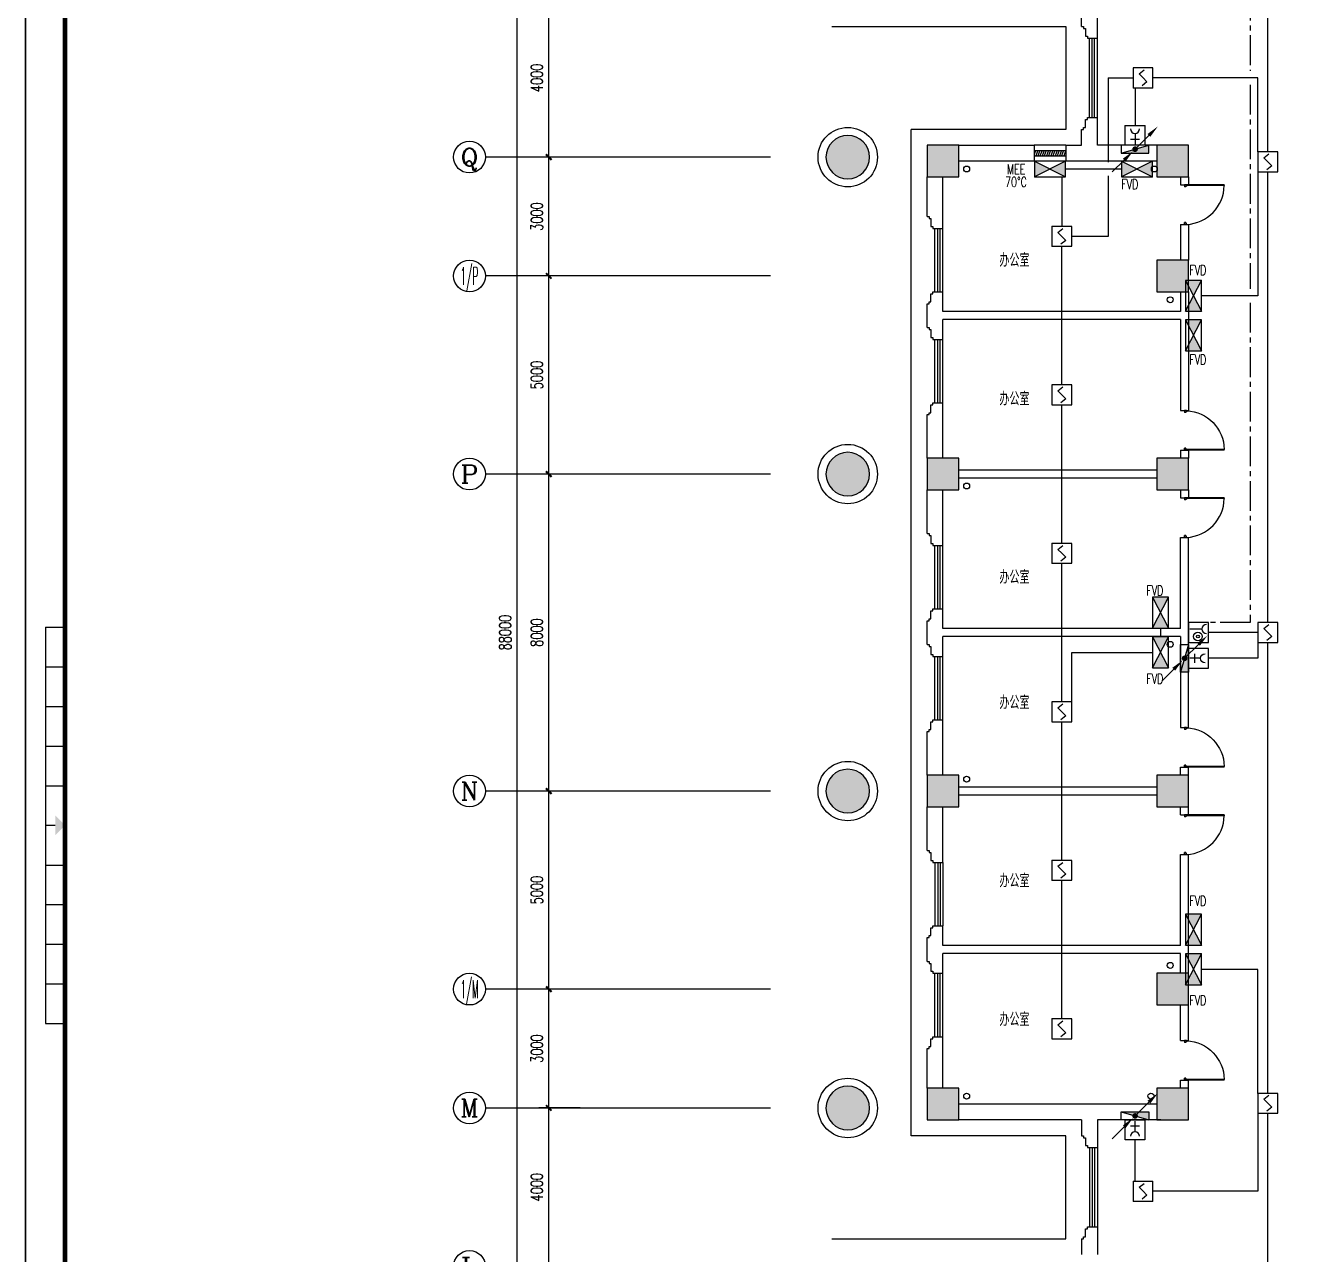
# Model space of a CAD drawing. Extents: x 190999 to 918899, y -200814 to 215286.
# Drawn here: x 750699 to 782749, y 85604 to 116629 of the extents above; entities that cross this region are included whole.
import ezdxf
from ezdxf.enums import TextEntityAlignment as Align

# ---------------------------------------------------------------- set-up
doc = ezdxf.new("R2010")
doc.units = 0
doc.header["$LTSCALE"] = 1000
doc.header["$MEASUREMENT"] = 0
doc.linetypes.add('CENTER2', pattern=[1.125, 0.75, -0.125, 0.125, -0.125])
doc.layers.get('Defpoints').update_dxf_attribs({"color": 1})
for name, color, linetype in [('00-EQUIP', 3, 'Continuous'), ('00-LWIRE', 4, 'Continuous'), ('00-WIRE-4', 6, 'Continuous'), ('A-墙线', 2, 'Continuous'), ('A-外包装修', 250, 'Continuous'), ('A-外窗', 145, 'Continuous'), ('A-门', 167, 'Continuous'), ('AXIS', 3, 'Continuous'), ('AXIS_TEXT', 7, 'Continuous'), ('COLUMN', 2, 'Continuous'), ('EQUIP_消火栓', 1, 'Continuous'), ('PUB_HATCH', 250, 'Continuous'), ('WALL', 2, 'Continuous'), ('WINDOW', 177, 'Continuous'), ('图框', 189, 'Continuous'), ('房间名称', 7, 'Continuous'), ('暖通-风-说明', 3, 'Continuous'), ('雨水管', 151, 'Continuous')]:
    doc.layers.add(name, color=color, linetype=linetype)
doc.styles.add('_TCH_AXIS', font='COMPLEX', dxfattribs={"bigfont": 'GBCBIG'})
doc.styles.add('_TCH_DIM', font='SIMPLEX', dxfattribs={"bigfont": 'GBCBIG'})
doc.styles.add('COMPLEX', font='COMPLEX')
doc.styles.add('DIM_FONT', font='SIMPLEX', dxfattribs={"width": 0.7, "bigfont": 'GBCBIG'})
doc.styles.add('HZ-ZGBZ', font='romanc.shx', dxfattribs={"width": 0.65})
doc.styles.get("Standard").update_dxf_attribs({"font": 'simhei.ttf'})
doc.dimstyles.new('DIMN', dxfattribs={"dimtxt": 300, "dimasz": 100, "dimexe": 250, "dimexo": 300, "dimgap": 150, "dimtad": 1, "dimdec": 0, "dimzin": 0, "dimdsep": 46, "dimtxsty": 'DIM_FONT', "dimblk": 'ARCHTICK', "dimcen": 0.09, "dimclrt": 7, "dimazin": 2, "dimtfac": 1, "dimtdec": 0, "dimtix": 1, "dimtmove": 2, "dimatfit": 3, "dimfxl": 0, "dimtolj": 1, "dimtzin": 0, "dimarcsym": 0})

# ---------------------------------------------------------------- blocks, each defined once
blk = doc.blocks.new('TJAD_TK_A0')
at = {"layer": '图框'}
for p, q in [((2162, 399.3), (973, 399.3)), ((1517.5, -436.65), (1517.5, -431.65)), ((1527.5, -436.65), (1527.5, -431.65)), ((1537.5, -436.65), (1537.5, -431.65)), ((1547.5, -436.65), (1547.5, -431.65)), ((1557.5, -436.65), (1557.5, -431.65)), ((1577.5, -436.65), (1577.5, -431.65)), ((1587.5, -436.65), (1587.5, -431.65)), ((1597.5, -436.65), (1597.5, -431.65)), ((1607.5, -436.65), (1607.5, -431.65)), ((1617.5, -436.65), (1617.5, -431.65)), ((1517.5, -436.65), (1617.5, -436.65)), ((973, -441.7), (2162, -441.7))]:
    blk.add_line(p, q, dxfattribs=at)
at = {"layer": '图框', "const_width": 1.2}
blk.add_lwpolyline([(2152, -431.7), (2152, 389.3), (998, 389.3), (998, -431.7)], close=True, dxfattribs=at)
at = {"layer": '图框', "const_width": 0.3}
blk.add_lwpolyline([(1567.5, -434.15), (1567.5, -436.65)], dxfattribs=at)
at = {"layer": '图框'}
blk.add_solid([(1570, -434.15), (1565, -434.15), (1567.5, -431.65)], dxfattribs=at)
blk = doc.blocks.new('$TwtSys$00000434')
for p, q in [((-0.5, 0.5), (-0.5, -0.5)), ((-0.5, -0.5), (0.5, 0.5)), ((0.5, 0.5), (-0.5, 0.5)), ((0.5, -0.5), (0.5, 0.5)), ((-0.5, -0.5), (0.5, -0.5))]:
    blk.add_line(p, q)
blk.add_solid([(0.5, -0.5), (0.5, 0.5), (-0.5, -0.5)])
blk = doc.blocks.new('m1000')
at = {"layer": 'A-墙线'}
for p, q in [((0, 0), (0, 200)), ((1000, 0), (1000, 200))]:
    blk.add_line(p, q, dxfattribs=at)
at = {"layer": 'A-门'}
for p, q in [((0, 1100), (0, 100)), ((0, 1100), (20, 1100)), ((20, 1100), (20, 150)), ((0, 150), (30, 150)), ((0, 100), (50, 100)), ((30, 150), (30, 130)), ((30, 130), (50, 130)), ((50, 130), (50, 100)), ((950, 130), (950, 100)), ((970, 130), (950, 130)), ((1000, 100), (950, 100)), ((970, 150), (970, 130)), ((1000, 150), (970, 150)), ((1000, 150), (1000, 100))]:
    blk.add_line(p, q, dxfattribs=at)
blk.add_arc((0, 100), 1000, 2.866, 88.854, dxfattribs=at)
blk = doc.blocks.new('$WINLIB2D$00000039')
at = {"color": 0}
for p, q in [((0.5, 0.5), (-0.5, 0.5)), ((-0.5, 0.167), (0.5, 0.167)), ((-0.452, -0.167), (-0.5, 0.084)), ((-0.384, -0.167), (-0.448, 0.167)), ((-0.316, -0.167), (-0.38, 0.167)), ((-0.248, -0.167), (-0.312, 0.167)), ((-0.18, -0.167), (-0.244, 0.167)), ((-0.112, -0.167), (-0.176, 0.167)), ((-0.044, -0.167), (-0.108, 0.167)), ((0.024, -0.167), (-0.04, 0.167)), ((0.092, -0.167), (0.028, 0.167)), ((0.16, -0.167), (0.096, 0.167)), ((0.228, -0.167), (0.164, 0.167)), ((0.296, -0.167), (0.232, 0.167)), ((0.364, -0.167), (0.3, 0.167)), ((0.432, -0.167), (0.368, 0.167)), ((0.5, -0.167), (0.436, 0.167)), ((-0.5, -0.167), (0.5, -0.167)), ((0.5, -0.5), (-0.5, -0.5))]:
    blk.add_line(p, q, dxfattribs=at)
blk = doc.blocks.new('_ArchTick')
at = {"const_width": 0.5}
blk.add_lwpolyline([(-0.7, -0.7), (0.7, 0.7)], dxfattribs=at)
blk = doc.blocks.new('*D588')
at = {"layer": 'AXIS', "color": 0, "lineweight": -2}
for p, q in [((764699, 89304), (763654, 89304)), ((763904, 85304), (763904, 89304)), ((764699, 85304), (763654, 85304))]:
    blk.add_line(p, q, dxfattribs=at)
at = {"layer": 'Defpoints', "color": 0}
for p in [(763904, 89304), (764999, 89304), (764999, 85304)]:
    blk.add_point(p, dxfattribs=at)
at = {"layer": 'AXIS', "color": 0, "lineweight": -2, "xscale": 100, "yscale": 100, "zscale": 100}
for p, rotation in [((763904, 89304), 90), ((763904, 85304), 270)]:
    blk.add_blockref('_ArchTick', p, dxfattribs=dict(at, rotation=rotation))
at = {"layer": 'AXIS', "color": 7, "insert": (763604, 87304), "char_height": 300, "attachment_point": 5, "rotation": 90, "style": 'DIM_FONT'}
blk.add_mtext('\\A1;4000', dxfattribs=at)
blk = doc.blocks.new('*D589')
at = {"layer": 'AXIS', "color": 0, "lineweight": -2}
for p, q in [((764699, 92304), (763654, 92304)), ((763904, 89304), (763904, 92304)), ((764699, 89304), (763654, 89304))]:
    blk.add_line(p, q, dxfattribs=at)
at = {"layer": 'Defpoints', "color": 0}
for p in [(763904, 92304), (764999, 92304), (764999, 89304)]:
    blk.add_point(p, dxfattribs=at)
at = {"layer": 'AXIS', "color": 0, "lineweight": -2, "xscale": 100, "yscale": 100, "zscale": 100}
for p, rotation in [((763904, 92304), 90), ((763904, 89304), 270)]:
    blk.add_blockref('_ArchTick', p, dxfattribs=dict(at, rotation=rotation))
at = {"layer": 'AXIS', "color": 7, "insert": (763604, 90804), "char_height": 300, "attachment_point": 5, "rotation": 90, "style": 'DIM_FONT'}
blk.add_mtext('\\A1;3000', dxfattribs=at)
blk = doc.blocks.new('*D590')
at = {"layer": 'AXIS', "color": 0, "lineweight": -2}
for p, q in [((764699, 97304), (763654, 97304)), ((763904, 92304), (763904, 97304)), ((764699, 92304), (763654, 92304))]:
    blk.add_line(p, q, dxfattribs=at)
at = {"layer": 'Defpoints', "color": 0}
for p in [(763904, 97304), (764999, 97304), (764999, 92304)]:
    blk.add_point(p, dxfattribs=at)
at = {"layer": 'AXIS', "color": 0, "lineweight": -2, "xscale": 100, "yscale": 100, "zscale": 100}
for p, rotation in [((763904, 97304), 90), ((763904, 92304), 270)]:
    blk.add_blockref('_ArchTick', p, dxfattribs=dict(at, rotation=rotation))
at = {"layer": 'AXIS', "color": 7, "insert": (763604, 94804), "char_height": 300, "attachment_point": 5, "rotation": 90, "style": 'DIM_FONT'}
blk.add_mtext('\\A1;5000', dxfattribs=at)
blk = doc.blocks.new('*D591')
at = {"layer": 'AXIS', "color": 0, "lineweight": -2}
for p, q in [((764699, 105304), (763654, 105304)), ((763904, 97304), (763904, 105304)), ((764699, 97304), (763654, 97304))]:
    blk.add_line(p, q, dxfattribs=at)
at = {"layer": 'Defpoints', "color": 0}
for p in [(763904, 105304), (764999, 105304), (764999, 97304)]:
    blk.add_point(p, dxfattribs=at)
at = {"layer": 'AXIS', "color": 0, "lineweight": -2, "xscale": 100, "yscale": 100, "zscale": 100}
for p, rotation in [((763904, 105304), 90), ((763904, 97304), 270)]:
    blk.add_blockref('_ArchTick', p, dxfattribs=dict(at, rotation=rotation))
at = {"layer": 'AXIS', "color": 7, "insert": (763604, 101304), "char_height": 300, "attachment_point": 5, "rotation": 90, "style": 'DIM_FONT'}
blk.add_mtext('\\A1;8000', dxfattribs=at)
blk = doc.blocks.new('*D592')
at = {"layer": 'AXIS', "color": 0, "lineweight": -2}
for p, q in [((764699, 110304), (763654, 110304)), ((763904, 105304), (763904, 110304)), ((764699, 105304), (763654, 105304))]:
    blk.add_line(p, q, dxfattribs=at)
at = {"layer": 'Defpoints', "color": 0}
for p in [(763904, 110304), (764999, 110304), (764999, 105304)]:
    blk.add_point(p, dxfattribs=at)
at = {"layer": 'AXIS', "color": 0, "lineweight": -2, "xscale": 100, "yscale": 100, "zscale": 100}
for p, rotation in [((763904, 110304), 90), ((763904, 105304), 270)]:
    blk.add_blockref('_ArchTick', p, dxfattribs=dict(at, rotation=rotation))
at = {"layer": 'AXIS', "color": 7, "insert": (763604, 107804), "char_height": 300, "attachment_point": 5, "rotation": 90, "style": 'DIM_FONT'}
blk.add_mtext('\\A1;5000', dxfattribs=at)
blk = doc.blocks.new('*D593')
at = {"layer": 'AXIS', "color": 0, "lineweight": -2}
for p, q in [((764699, 113304), (763654, 113304)), ((763904, 110304), (763904, 113304)), ((764699, 110304), (763654, 110304))]:
    blk.add_line(p, q, dxfattribs=at)
at = {"layer": 'Defpoints', "color": 0}
for p in [(763904, 113304), (764999, 113304), (764999, 110304)]:
    blk.add_point(p, dxfattribs=at)
at = {"layer": 'AXIS', "color": 0, "lineweight": -2, "xscale": 100, "yscale": 100, "zscale": 100}
for p, rotation in [((763904, 113304), 90), ((763904, 110304), 270)]:
    blk.add_blockref('_ArchTick', p, dxfattribs=dict(at, rotation=rotation))
at = {"layer": 'AXIS', "color": 7, "insert": (763604, 111804), "char_height": 300, "attachment_point": 5, "rotation": 90, "style": 'DIM_FONT'}
blk.add_mtext('\\A1;3000', dxfattribs=at)
blk = doc.blocks.new('*D594')
at = {"layer": 'AXIS', "color": 0, "lineweight": -2}
for p, q in [((764699, 117304), (763654, 117304)), ((763904, 113304), (763904, 117304)), ((764699, 113304), (763654, 113304))]:
    blk.add_line(p, q, dxfattribs=at)
at = {"layer": 'Defpoints', "color": 0}
for p in [(763904, 117304), (764999, 117304), (764999, 113304)]:
    blk.add_point(p, dxfattribs=at)
at = {"layer": 'AXIS', "color": 0, "lineweight": -2, "xscale": 100, "yscale": 100, "zscale": 100}
for p, rotation in [((763904, 117304), 90), ((763904, 113304), 270)]:
    blk.add_blockref('_ArchTick', p, dxfattribs=dict(at, rotation=rotation))
at = {"layer": 'AXIS', "color": 7, "insert": (763604, 115304), "char_height": 300, "attachment_point": 5, "rotation": 90, "style": 'DIM_FONT'}
blk.add_mtext('\\A1;4000', dxfattribs=at)
blk = doc.blocks.new('*D605')
at = {"layer": 'AXIS', "color": 0, "lineweight": -2}
for p, q in [((764699, 145304), (762854, 145304)), ((763104, 57304), (763104, 145304)), ((764699, 57304), (762854, 57304))]:
    blk.add_line(p, q, dxfattribs=at)
at = {"layer": 'Defpoints', "color": 0}
for p in [(763104, 145304), (764999, 145304), (764999, 57304)]:
    blk.add_point(p, dxfattribs=at)
at = {"layer": 'AXIS', "color": 0, "lineweight": -2, "xscale": 100, "yscale": 100, "zscale": 100}
for p, rotation in [((763104, 145304), 90), ((763104, 57304), 270)]:
    blk.add_blockref('_ArchTick', p, dxfattribs=dict(at, rotation=rotation))
at = {"layer": 'AXIS', "color": 7, "insert": (762804, 101304), "char_height": 300, "attachment_point": 5, "rotation": 90, "style": 'DIM_FONT'}
blk.add_mtext('\\A1;88000', dxfattribs=at)
blk = doc.blocks.new('_AXISO')
blk.add_circle((0, 0), 0.5)
at = {"layer": 'AXIS_TEXT', "style": 'COMPLEX', "width": 1.041667}
blk.add_attdef('A', text='', height=0.56, dxfattribs=at).set_placement((-0.25, -0.28), (0.25, -0.28), align=Align.FIT)
blk = doc.blocks.new('_LINKPT1')
at = {"color": 0}
blk.add_line((0, 0), (0, 0), dxfattribs=at)
blk = doc.blocks.new('3S1KCGW2')
for p, q in [((0.5, 0.5), (-0.5, 0.5)), ((-0.5, 0.5), (-0.5, -0.5)), ((-0.2, 0.2), (0.05, 0.4)), ((0, 0), (-0.2, 0.2)), ((0, 0), (0.2, -0.2)), ((0.5, -0.5), (0.5, 0.5)), ((-0.5, -0.5), (0.5, -0.5)), ((0.2, -0.2), (-0.05, -0.4))]:
    blk.add_line(p, q)
at = {"const_width": 0.04, "flags": 128}
blk.add_lwpolyline([(-0.5, -0.5), (-0.5, 0.5), (0.5, 0.5), (0.5, -0.5)], close=True, dxfattribs=at)
at = {"xscale": 0.002, "yscale": 0.002, "zscale": 0.002}
for p in [(-0.5, 0), (0, 0.5), (0.5, 0), (0, -0.5)]:
    blk.add_blockref('_LINKPT1', p, dxfattribs=at)
at = {"flags": 9}
blk.add_attdef('A', (0, 0), '', height=0.00002, dxfattribs=at)
blk = doc.blocks.new('3T1W6ZCM')
for p, q in [((0.5, 0.5), (-0.5, 0.5)), ((-0.5, 0.5), (-0.5, -0.5)), ((-0.178, 0.172), (-0.178, -0.443)), ((0.5, -0.5), (0.5, 0.5)), ((-0.5, -0.5), (0.5, -0.5))]:
    blk.add_line(p, q)
at = {"const_width": 0.04}
blk.add_lwpolyline([(-0.5, 0.5), (-0.5, -0.5), (0.5, -0.5), (0.5, 0.5)], close=True, dxfattribs=at)
for radius in [0.222, 0.074]:
    blk.add_circle((0.197, -0.03), radius)
blk.add_arc((-0.178, 0.403), 0.231, 180, 0)
at = {"xscale": 0.002, "yscale": 0.002, "zscale": 0.002}
for p in [(-0.5, 0), (0, 0.5), (0.5, 0), (0, -0.5)]:
    blk.add_blockref('_LINKPT1', p, dxfattribs=at)
at = {"flags": 9}
blk.add_attdef('A', (0, 0), '', height=0.00002, dxfattribs=at)
blk = doc.blocks.new('J62IR8YJ')
for p, q in [((-0.5, 1), (0.5, 1)), ((-0.5, 0), (-0.5, 1)), ((0.5, 1), (0.5, 0)), ((0.5, 0), (-0.5, 0)), ((-0.231, 0.312), (0.231, 0.312)), ((0, 0.598), (0, 0.06))]:
    blk.add_line(p, q)
at = {"const_width": 0.04, "flags": 128}
blk.add_lwpolyline([(-0.5, 0), (-0.5, 1), (0.5, 1), (0.5, 0)], close=True, dxfattribs=at)
blk.add_arc((0, 0.829), 0.231, 180, 0)
at = {"xscale": 0.002, "yscale": 0.00200000000000955, "zscale": 0.002}
for p in [(0, 1), (-0.5, 0.5), (0, 0), (0.5, 0.5)]:
    blk.add_blockref('_LINKPT1', p, dxfattribs=at)
at = {"flags": 9}
blk.add_attdef('A', (0, 0), '', height=0.00002, dxfattribs=at)
blk = doc.blocks.new('6H2KALM6')
for p, q in [((-0.78, 0.4), (0.78, -0.4)), ((0.78, 0.4), (-0.78, -0.4)), ((0.78, 0.4), (-0.78, 0.4)), ((-0.78, 0.4), (-0.78, -0.4)), ((0.78, -0.4), (0.78, 0.4)), ((-0.78, -0.4), (0.78, -0.4))]:
    blk.add_line(p, q)
at = {"const_width": 0.04}
blk.add_lwpolyline([(-0.78, 0.4), (-0.78, -0.4), (0.78, -0.4), (0.78, 0.4)], close=True, dxfattribs=at)
for points in [[(-0.78, 0.4), (0, 0), (-0.78, -0.4)], [(0.78, 0.4), (0, 0), (0.78, -0.4)]]:
    blk.add_solid(points)
at = {"xscale": 0.002, "yscale": 0.002, "zscale": 0.002}
for p in [(-0.78, 0), (0, 0.4), (0.78, 0), (0, -0.4)]:
    blk.add_blockref('_LINKPT1', p, dxfattribs=at)
at = {"flags": 9}
blk.add_attdef('A', (0, 0), '', height=0.00002, dxfattribs=at)
blk = doc.blocks.new('_WRLD1L')
for p, q in [((0.7, 0.7), (0, 0)), ((0.104, 0.104), (0.104, 0.104)), ((-0.104, -0.104), (-0.104, -0.104))]:
    blk.add_line(p, q)
at = {"const_width": 0.142}
blk.add_lwpolyline([(-0.071, 0, 1), (0.071, 0, 1)], format="xyb", close=True, dxfattribs=at)
blk.add_solid([(0.63, 0.77), (0.77, 0.63), (1.15, 1.15)])
at = {"width": 0.8, "flags": 9}
blk.add_attdef('A', (0, 0), '', height=0.00002, dxfattribs=at)
blk = doc.blocks.new('_WRLD10L')
for p, q in [((1.15, 1.15), (0.55, 0.55)), ((0.104, 0.104), (0.104, 0.104)), ((-0.104, -0.104), (-0.104, -0.104))]:
    blk.add_line(p, q)
at = {"const_width": 0.142}
blk.add_lwpolyline([(-0.071, 0, 1), (0.071, 0, 1)], format="xyb", close=True, dxfattribs=at)
blk.add_solid([(0.62, 0.48), (0.48, 0.62), (0.1, 0.1)])
at = {"width": 0.8, "flags": 9}
blk.add_attdef('A', (0, 0), '', height=0.00002, dxfattribs=at)

msp = doc.modelspace()

# ---------------------------------------------------------------- hatches: boundary and pattern name
at = {"layer": 'PUB_HATCH'}
for points in [[(770898.5, 113303.7, 1), (771998.5, 113303.7, 1)], [(774248.5, 112803.7), (774248.5, 113603.7), (773448.5, 113603.7), (773448.5, 112803.7)], [(780048.5, 112803.7), (780048.5, 113603.7), (779248.5, 113603.7), (779248.5, 112803.7)], [(780048.5, 109903.7), (780048.5, 110703.7), (779248.5, 110703.7), (779248.5, 109903.7)], [(770898.5, 105303.7, 1), (771998.5, 105303.7, 1)], [(774248.5, 104903.7), (774248.5, 105703.7), (773448.5, 105703.7), (773448.5, 104903.7)], [(780048.5, 104903.7), (780048.5, 105703.7), (779248.5, 105703.7), (779248.5, 104903.7)], [(770898.5, 97303.7, 1), (771998.5, 97303.7, 1)], [(774248.5, 97703.7), (773448.5, 97703.7), (773448.5, 96903.7), (774248.5, 96903.7)], [(780048.5, 97703.7), (779248.5, 97703.7), (779248.5, 96903.7), (780048.5, 96903.7)], [(780048.5, 91903.7), (780048.5, 92703.7), (779248.5, 92703.7), (779248.5, 91903.7)], [(770898.5, 89303.7, 1), (771998.5, 89303.7, 1)], [(774248.5, 89803.7), (773448.5, 89803.7), (773448.5, 89003.7), (774248.5, 89003.7)], [(780048.5, 89803.7), (779248.5, 89803.7), (779248.5, 89003.7), (780048.5, 89003.7)]]:
    msp.add_hatch(color=256, dxfattribs=at).paths.add_polyline_path(points)

# ---------------------------------------------------------------- linework, layer by layer
at = {"layer": '00-WIRE-4', "linetype": 'CENTER2'}
for p, q in [((781598.5, 123128.7), (781598.5, 115478.7)), ((781598.5, 115128.7), (781598.5, 109978.7)), ((781598.5, 109628.7), (781598.5, 101553.7)), ((781598.5, 101553.7), (780548.5, 101553.7))]:
    msp.add_line(p, q, dxfattribs=at)
at = {"layer": '00-WIRE-4'}
for p, q in [((782048.5, 113433.7), (782048.5, 123128.7)), ((778020.4, 115303.7), (778020.4, 113178.7)), ((778020.4, 115303.7), (778648.5, 115303.7)), ((781798.5, 115303.7), (779148.5, 115303.7)), ((781798.5, 113433.7), (781798.5, 115303.7)), ((778698.5, 115053.7), (778698.5, 114103.7)), ((778358.5, 113003.7), (776938.5, 113003.7)), ((778020.4, 112828.7), (778020.4, 111303.7)), ((781798.5, 112933.7), (781798.5, 109803.7)), ((782048.5, 101553.7), (782048.5, 112933.7)), ((776848.5, 112803.7), (776848.5, 111553.7)), ((778020.4, 111303.7), (777098.5, 111303.7)), ((776848.5, 107553.7), (776848.5, 111053.7)), ((781798.5, 109803.7), (780373.5, 109803.7)), ((776848.5, 103553.7), (776848.5, 107053.7)), ((776848.5, 99553.7), (776848.5, 103053.7)), ((779339.5, 101413.7), (779339.5, 101193.7)), ((781798.5, 101303.7), (780548.5, 101303.7)), ((781798.5, 101053.7), (781798.5, 100653.7)), ((782048.5, 89673.7), (782048.5, 101053.7)), ((777098.5, 99553.7), (777098.5, 100803.7)), ((777098.5, 100803.7), (779139.5, 100803.7)), ((781798.5, 100653.7), (780548.5, 100653.7)), ((776848.5, 95553.7), (776848.5, 99053.7)), ((776848.5, 91553.7), (776848.5, 95053.7)), ((781798.5, 92803.7), (780373.5, 92803.7)), ((781798.5, 89673.7), (781798.5, 92803.7)), ((781798.5, 89173.7), (781798.5, 87202)), ((782048.5, 80778.7), (782048.5, 89173.7)), ((778698.5, 87452), (778698.5, 88503.7)), ((781798.5, 87202), (779148.5, 87202))]:
    msp.add_line(p, q, dxfattribs=at)
at = {"layer": 'A-墙线'}
for p, q in [((777348.5, 116603.7), (777348.5, 117003.7)), ((777748.5, 116303.7), (777748.5, 117003.7)), ((777348.5, 116603.7), (777398.5, 116603.7)), ((777398.5, 116603.7), (777398.5, 116553.7)), ((777398.5, 116553.7), (777448.5, 116553.7)), ((777448.5, 116553.7), (777448.5, 116353.7)), ((777448.5, 116353.7), (777498.5, 116353.7)), ((777498.5, 116353.7), (777498.5, 116303.7)), ((777498.5, 116303.7), (777748.5, 116303.7)), ((777448.5, 114253.7), (777498.5, 114253.7)), ((777448.5, 114053.7), (777448.5, 114253.7)), ((777498.5, 114253.7), (777498.5, 114303.7)), ((777498.5, 114303.7), (777748.5, 114303.7)), ((777748.5, 113603.7), (777748.5, 114303.7)), ((777348.5, 113603.7), (777348.5, 114003.7)), ((777348.5, 114003.7), (777398.5, 114003.7)), ((777398.5, 114053.7), (777448.5, 114053.7)), ((777398.5, 114003.7), (777398.5, 114053.7)), ((779348.5, 113603.7), (777748.5, 113603.7)), ((776148.5, 113203.7), (774248.5, 113203.7)), ((779248.5, 113203.7), (776948.5, 113203.7)), ((773448.5, 111803.7), (773448.5, 112803.7)), ((773848.5, 111503.7), (773848.5, 112803.7)), ((779848.5, 112803.7), (779848.5, 112603.7)), ((780048.5, 112803.7), (780048.5, 112603.7)), ((773448.5, 111803.7), (773498.5, 111803.7)), ((773498.5, 111803.7), (773498.5, 111753.7)), ((773498.5, 111753.7), (773548.5, 111753.7)), ((773548.5, 111753.7), (773548.5, 111553.7)), ((773548.5, 111553.7), (773598.5, 111553.7)), ((773598.5, 111553.7), (773598.5, 111503.7)), ((779848.5, 111603.7), (779848.5, 110703.7)), ((780048.5, 111603.7), (780048.5, 110703.7)), ((773598.5, 111503.7), (773848.5, 111503.7)), ((773498.5, 109653.7), (773548.5, 109653.7)), ((773498.5, 109603.7), (773498.5, 109653.7)), ((773548.5, 109853.7), (773598.5, 109853.7)), ((773548.5, 109653.7), (773548.5, 109853.7)), ((773598.5, 109853.7), (773598.5, 109903.7)), ((773598.5, 109903.7), (773848.5, 109903.7)), ((773848.5, 109403.7), (773848.5, 109903.7)), ((779848.5, 109903.7), (779848.5, 109403.7)), ((780048.5, 109903.7), (780048.5, 106905.7)), ((773448.5, 109003.7), (773448.5, 109603.7)), ((773448.5, 109603.7), (773498.5, 109603.7)), ((779848.5, 109403.7), (773848.5, 109403.7)), ((773448.5, 109003.7), (773498.5, 109003.7)), ((773498.5, 109003.7), (773498.5, 108953.7)), ((773848.5, 108703.7), (773848.5, 109203.7)), ((779848.5, 109203.7), (773848.5, 109203.7)), ((779848.5, 109203.7), (779848.5, 106905.7)), ((773498.5, 108953.7), (773548.5, 108953.7)), ((773548.5, 108953.7), (773548.5, 108753.7)), ((773548.5, 108753.7), (773598.5, 108753.7)), ((773598.5, 108753.7), (773598.5, 108703.7)), ((773598.5, 108703.7), (773848.5, 108703.7)), ((773548.5, 107053.7), (773598.5, 107053.7)), ((773548.5, 106853.7), (773548.5, 107053.7)), ((773598.5, 107053.7), (773598.5, 107103.7)), ((773598.5, 107103.7), (773848.5, 107103.7)), ((773848.5, 105703.7), (773848.5, 107103.7)), ((773448.5, 105703.7), (773448.5, 106803.7)), ((773448.5, 106803.7), (773498.5, 106803.7)), ((773498.5, 106853.7), (773548.5, 106853.7)), ((773498.5, 106803.7), (773498.5, 106853.7)), ((779848.5, 105903.7), (779848.5, 105703.7)), ((780048.5, 105903.7), (780048.5, 105703.7)), ((779248.5, 105403.7), (774248.5, 105403.7)), ((779248.5, 105203.7), (774248.5, 105203.7)), ((773448.5, 103803.7), (773448.5, 104903.7)), ((773848.5, 103503.7), (773848.5, 104903.7)), ((779848.5, 104903.7), (779848.5, 104703.7)), ((780048.5, 104903.7), (780048.5, 104703.7)), ((773448.5, 103803.7), (773498.5, 103803.7)), ((773498.5, 103803.7), (773498.5, 103753.7)), ((773498.5, 103753.7), (773548.5, 103753.7)), ((773548.5, 103753.7), (773548.5, 103553.7)), ((773548.5, 103553.7), (773598.5, 103553.7)), ((773598.5, 103553.7), (773598.5, 103503.7)), ((779848.5, 101403.7), (779848.5, 103703.7)), ((780048.5, 98903.7), (780048.5, 103703.7)), ((773598.5, 103503.7), (773848.5, 103503.7)), ((773448.5, 101003.7), (773448.5, 101603.7)), ((773448.5, 101603.7), (773498.5, 101603.7)), ((773498.5, 101653.7), (773548.5, 101653.7)), ((773498.5, 101603.7), (773498.5, 101653.7)), ((773548.5, 101853.7), (773598.5, 101853.7)), ((773548.5, 101653.7), (773548.5, 101853.7)), ((773598.5, 101853.7), (773598.5, 101903.7)), ((773598.5, 101903.7), (773848.5, 101903.7)), ((773848.5, 101403.7), (773848.5, 101903.7)), ((779848.5, 101403.7), (773848.5, 101403.7)), ((773448.5, 101003.7), (773498.5, 101003.7)), ((773498.5, 101003.7), (773498.5, 100953.7)), ((773848.5, 100703.7), (773848.5, 101203.7)), ((779848.5, 101203.7), (773848.5, 101203.7)), ((779848.5, 101203.7), (779848.5, 98903.7)), ((773498.5, 100953.7), (773548.5, 100953.7)), ((773548.5, 100953.7), (773548.5, 100753.7)), ((773548.5, 100753.7), (773598.5, 100753.7)), ((773598.5, 100753.7), (773598.5, 100703.7)), ((773598.5, 100703.7), (773848.5, 100703.7)), ((773548.5, 99053.7), (773598.5, 99053.7)), ((773548.5, 98853.7), (773548.5, 99053.7)), ((773598.5, 99053.7), (773598.5, 99103.7)), ((773598.5, 99103.7), (773848.5, 99103.7)), ((773848.5, 97703.7), (773848.5, 99103.7)), ((773448.5, 97703.7), (773448.5, 98803.7)), ((773448.5, 98803.7), (773498.5, 98803.7)), ((773498.5, 98853.7), (773548.5, 98853.7)), ((773498.5, 98803.7), (773498.5, 98853.7)), ((779848.5, 97703.7), (779848.5, 97903.7)), ((780048.5, 97703.7), (780048.5, 97903.7)), ((779248.5, 97403.7), (774248.5, 97403.7)), ((779248.5, 97203.7), (774248.5, 97203.7)), ((773448.5, 95803.7), (773448.5, 96903.7)), ((773848.5, 95503.7), (773848.5, 96903.7)), ((779848.5, 96703.7), (779848.5, 96903.7)), ((780048.5, 96703.7), (780048.5, 96903.7)), ((773448.5, 95803.7), (773498.5, 95803.7)), ((773498.5, 95803.7), (773498.5, 95753.7)), ((773498.5, 95753.7), (773548.5, 95753.7)), ((773548.5, 95753.7), (773548.5, 95553.7)), ((773548.5, 95553.7), (773598.5, 95553.7)), ((773598.5, 95553.7), (773598.5, 95503.7)), ((779848.5, 93403.7), (779848.5, 95703.7)), ((780048.5, 92703.7), (780048.5, 95703.7)), ((773598.5, 95503.7), (773848.5, 95503.7)), ((773448.5, 93003.7), (773448.5, 93603.7)), ((773448.5, 93603.7), (773498.5, 93603.7)), ((773498.5, 93653.7), (773548.5, 93653.7)), ((773498.5, 93603.7), (773498.5, 93653.7)), ((773548.5, 93853.7), (773598.5, 93853.7)), ((773548.5, 93653.7), (773548.5, 93853.7)), ((773598.5, 93853.7), (773598.5, 93903.7)), ((773598.5, 93903.7), (773848.5, 93903.7)), ((773848.5, 93403.7), (773848.5, 93903.7)), ((779848.5, 93403.7), (773848.5, 93403.7)), ((773448.5, 93003.7), (773498.5, 93003.7)), ((773498.5, 93003.7), (773498.5, 92953.7)), ((773498.5, 92953.7), (773548.5, 92953.7)), ((773548.5, 92953.7), (773548.5, 92753.7)), ((773848.5, 92703.7), (773848.5, 93203.7)), ((779848.5, 93203.7), (773848.5, 93203.7)), ((779848.5, 92703.7), (779848.5, 93203.7)), ((773548.5, 92753.7), (773598.5, 92753.7)), ((773598.5, 92753.7), (773598.5, 92703.7)), ((773598.5, 92703.7), (773848.5, 92703.7)), ((779848.5, 91003.7), (779848.5, 91903.7)), ((780048.5, 91003.7), (780048.5, 91903.7)), ((773548.5, 91053.7), (773598.5, 91053.7)), ((773548.5, 90853.7), (773548.5, 91053.7)), ((773598.5, 91053.7), (773598.5, 91103.7)), ((773598.5, 91103.7), (773848.5, 91103.7)), ((773848.5, 89803.7), (773848.5, 91103.7)), ((773448.5, 89803.7), (773448.5, 90803.7)), ((773448.5, 90803.7), (773498.5, 90803.7)), ((773498.5, 90853.7), (773548.5, 90853.7)), ((773498.5, 90803.7), (773498.5, 90853.7)), ((779848.5, 89803.7), (779848.5, 90003.7)), ((780048.5, 89803.7), (780048.5, 90003.7)), ((779248.5, 89403.7), (774248.5, 89403.7)), ((777348.5, 89003.7), (774248.5, 89003.7)), ((777348.5, 89003.7), (777348.5, 88603.7)), ((779348.5, 89003.7), (777748.5, 89003.7)), ((777748.5, 89003.7), (777748.5, 88303.7)), ((777348.5, 88603.7), (777398.5, 88603.7)), ((777398.5, 88603.7), (777398.5, 88553.7)), ((777398.5, 88553.7), (777448.5, 88553.7)), ((777448.5, 88553.7), (777448.5, 88353.7)), ((777448.5, 88353.7), (777498.5, 88353.7)), ((777498.5, 88353.7), (777498.5, 88303.7)), ((777498.5, 88303.7), (777748.5, 88303.7)), ((777448.5, 86253.7), (777498.5, 86253.7)), ((777448.5, 86053.7), (777448.5, 86253.7)), ((777498.5, 86253.7), (777498.5, 86303.7)), ((777498.5, 86303.7), (777748.5, 86303.7)), ((777748.5, 86303.7), (777748.5, 85603.7)), ((777348.5, 86003.7), (777398.5, 86003.7)), ((777348.5, 86003.7), (777348.5, 85603.7)), ((777398.5, 86053.7), (777448.5, 86053.7)), ((777398.5, 86003.7), (777398.5, 86053.7))]:
    msp.add_line(p, q, dxfattribs=at)
at = {"layer": 'A-外包装修'}
for p, q in [((771048.5, 116603.7), (776948.5, 116603.7)), ((776948.5, 116603.7), (776948.5, 114003.7)), ((776948.5, 114003.7), (773048.5, 114003.7)), ((773048.5, 88603.7), (773048.5, 114003.7)), ((776948.5, 88603.7), (773048.5, 88603.7)), ((776948.5, 86003.7), (776948.5, 88603.7)), ((771048.5, 86003.7), (776948.5, 86003.7))]:
    msp.add_line(p, q, dxfattribs=at)
for centre in [(771448.5, 113303.7), (771448.5, 105303.7), (771448.5, 97303.7), (771448.5, 89303.7)]:
    msp.add_circle(centre, 750, dxfattribs=at)
at = {"layer": 'A-外窗'}
for p, q in [((777548.5, 114303.7), (777548.5, 116303.7)), ((777618.5, 114303.7), (777618.5, 116303.7)), ((777678.5, 114303.7), (777678.5, 116303.7)), ((777748.5, 114303.7), (777748.5, 116303.7)), ((773648.5, 109903.7), (773648.5, 111503.7)), ((773718.5, 109903.7), (773718.5, 111503.7)), ((773778.5, 109903.7), (773778.5, 111503.7)), ((773848.5, 109903.7), (773848.5, 111503.7)), ((773648.5, 107103.7), (773648.5, 108703.7)), ((773718.5, 107103.7), (773718.5, 108703.7)), ((773778.5, 107103.7), (773778.5, 108703.7)), ((773848.5, 107103.7), (773848.5, 108703.7)), ((773648.5, 101903.7), (773648.5, 103503.7)), ((773718.5, 101903.7), (773718.5, 103503.7)), ((773778.5, 101903.7), (773778.5, 103503.7)), ((773848.5, 101903.7), (773848.5, 103503.7)), ((773648.5, 99103.7), (773648.5, 100703.7)), ((773718.5, 99103.7), (773718.5, 100703.7)), ((773778.5, 99103.7), (773778.5, 100703.7)), ((773848.5, 99103.7), (773848.5, 100703.7)), ((773648.5, 95503.7), (773648.5, 93903.7)), ((773718.5, 95503.7), (773718.5, 93903.7)), ((773778.5, 95503.7), (773778.5, 93903.7)), ((773848.5, 95503.7), (773848.5, 93903.7)), ((773648.5, 91103.7), (773648.5, 92703.7)), ((773718.5, 91103.7), (773718.5, 92703.7)), ((773778.5, 91103.7), (773778.5, 92703.7)), ((773848.5, 91103.7), (773848.5, 92703.7)), ((777548.5, 88303.7), (777548.5, 86303.7)), ((777618.5, 88303.7), (777618.5, 86303.7)), ((777678.5, 88303.7), (777678.5, 86303.7)), ((777748.5, 88303.7), (777748.5, 86303.7))]:
    msp.add_line(p, q, dxfattribs=at)
at = {"layer": 'AXIS'}
for p, q in [((769498.5, 113303.7), (762304.1, 113303.7)), ((769498.5, 110303.7), (762304.1, 110303.7)), ((769498.5, 105303.7), (762304.1, 105303.7)), ((769498.5, 97303.7), (762304.1, 97303.7)), ((769498.5, 92303.7), (762304.1, 92303.7)), ((769498.5, 89303.7), (762304.1, 89303.7))]:
    msp.add_line(p, q, dxfattribs=at)
at = {"layer": 'COLUMN'}
for p, q in [((774248.5, 113603.7), (773448.5, 113603.7)), ((773448.5, 113603.7), (773448.5, 112803.7)), ((774248.5, 112803.7), (774248.5, 113603.7)), ((780048.5, 113603.7), (779248.5, 113603.7)), ((779248.5, 113603.7), (779248.5, 112803.7)), ((780048.5, 112803.7), (780048.5, 113603.7)), ((773448.5, 112803.7), (774248.5, 112803.7)), ((779248.5, 112803.7), (780048.5, 112803.7)), ((780048.5, 110703.7), (779248.5, 110703.7)), ((779248.5, 110703.7), (779248.5, 109903.7)), ((780048.5, 109903.7), (780048.5, 110703.7)), ((779248.5, 109903.7), (780048.5, 109903.7)), ((774248.5, 105703.7), (773448.5, 105703.7)), ((773448.5, 105703.7), (773448.5, 104903.7)), ((774248.5, 104903.7), (774248.5, 105703.7)), ((780048.5, 105703.7), (779248.5, 105703.7)), ((779248.5, 105703.7), (779248.5, 104903.7)), ((780048.5, 104903.7), (780048.5, 105703.7)), ((773448.5, 104903.7), (774248.5, 104903.7)), ((779248.5, 104903.7), (780048.5, 104903.7)), ((774248.5, 97703.7), (773448.5, 97703.7)), ((773448.5, 97703.7), (773448.5, 96903.7)), ((774248.5, 96903.7), (774248.5, 97703.7)), ((780048.5, 97703.7), (779248.5, 97703.7)), ((779248.5, 97703.7), (779248.5, 96903.7)), ((780048.5, 96903.7), (780048.5, 97703.7)), ((773448.5, 96903.7), (774248.5, 96903.7)), ((779248.5, 96903.7), (780048.5, 96903.7)), ((780048.5, 92703.7), (779248.5, 92703.7)), ((779248.5, 92703.7), (779248.5, 91903.7)), ((780048.5, 91903.7), (780048.5, 92703.7)), ((779248.5, 91903.7), (780048.5, 91903.7)), ((774248.5, 89803.7), (773448.5, 89803.7)), ((773448.5, 89803.7), (773448.5, 89003.7)), ((774248.5, 89003.7), (774248.5, 89803.7)), ((780048.5, 89803.7), (779248.5, 89803.7)), ((779248.5, 89803.7), (779248.5, 89003.7)), ((780048.5, 89003.7), (780048.5, 89803.7)), ((773448.5, 89003.7), (774248.5, 89003.7)), ((779248.5, 89003.7), (780048.5, 89003.7))]:
    msp.add_line(p, q, dxfattribs=at)
for centre, start, end in [((771448.5, 113303.7), 0, 180), ((771448.5, 113303.7), 180, 0), ((771448.5, 105303.7), 0, 180), ((771448.5, 105303.7), 180, 0), ((771448.5, 97303.7), 0, 180), ((771448.5, 97303.7), 180, 0), ((771448.5, 89303.7), 0, 180), ((771448.5, 89303.7), 180, 0)]:
    msp.add_arc(centre, 550, start, end, dxfattribs=at)
at = {"layer": 'WALL'}
for p, q in [((774248.5, 113603.7), (776148.5, 113603.7)), ((776148.5, 113603.7), (776148.5, 113203.7)), ((776948.5, 113603.7), (777348.5, 113603.7)), ((776948.5, 113603.7), (776948.5, 113203.7))]:
    msp.add_line(p, q, dxfattribs=at)
at = {"layer": '雨水管'}
for centre in [(774448.5, 113003.7), (779184.2, 113003.7), (779584.2, 109703.7), (774448.5, 105003.7), (779584.2, 101006.3), (774448.5, 97603.7), (779584.2, 92903.7), (774448.5, 89603.7), (779099, 89603.7)]:
    msp.add_circle(centre, 75, dxfattribs=at)

# ---------------------------------------------------------------- block references
at = {"layer": '00-EQUIP', "xscale": 500, "yscale": 500, "zscale": 500}
for name, p in [('3S1KCGW2', (778898.5, 115303.7)), ('J62IR8YJ', (778698.5, 113603.7)), ('6H2KALM6', (776548.5, 113003.7)), ('6H2KALM6', (776548.5, 113003.7)), ('6H2KALM6', (778748.5, 113003.7)), ('3S1KCGW2', (782048.5, 113183.7)), ('3S1KCGW2', (776848.5, 111303.7)), ('3S1KCGW2', (776848.5, 107303.7)), ('3S1KCGW2', (776848.5, 103303.7)), ('3S1KCGW2', (782048.5, 101303.7)), ('3S1KCGW2', (776848.5, 99303.7)), ('3S1KCGW2', (776848.5, 95303.7)), ('3S1KCGW2', (776848.5, 91303.7)), ('3S1KCGW2', (782048.5, 89423.7)), ('3S1KCGW2', (778898.5, 87202))]:
    msp.add_blockref(name, p, dxfattribs=at)
at = {"layer": '00-EQUIP', "yscale": 500, "zscale": 500}
for name, p, xscale, rotation in [('6H2KALM6', (780173.5, 109803.7), 500, 90), ('6H2KALM6', (780173.5, 108803.7), 500, 90), ('6H2KALM6', (779339.5, 101803.7), 500, 90), ('3T1W6ZCM', (780298.5, 101303.7), 500, 270), ('6H2KALM6', (779339.5, 100803.7), 500, 90), ('J62IR8YJ', (780048.5, 100653.7), -500, 270), ('6H2KALM6', (780173.5, 93803.7), 500, 90), ('6H2KALM6', (780173.5, 92803.7), 500, 90), ('J62IR8YJ', (778698.5, 89003.7), 500, 180)]:
    msp.add_blockref(name, p, dxfattribs=dict(at, xscale=xscale, rotation=rotation))
at = {"layer": '00-LWIRE', "xscale": 500, "yscale": 500, "zscale": 500}
for p in [(778698.5, 113503.7), (779948.5, 100653.7), (778698.5, 89103.7)]:
    msp.add_blockref('_WRLD1L', p, dxfattribs=at)
at = {"layer": '00-LWIRE', "xscale": 500, "yscale": 500, "zscale": 500, "rotation": 180}
for p in [(778698.5, 113503.7), (779948.5, 100653.7), (778698.5, 89103.7)]:
    msp.add_blockref('_WRLD10L', p, dxfattribs=at)
at = {"layer": 'A-门', "rotation": 270}
for p in [(779848.5, 112603.7), (779848.5, 104703.7), (779848.5, 96701.7)]:
    msp.add_blockref('m1000', p, dxfattribs=at)
at = {"layer": 'A-门', "xscale": -1, "rotation": 270}
for p in [(779848.5, 105905.7), (779848.5, 97903.7), (779848.5, 90003.7)]:
    msp.add_blockref('m1000', p, dxfattribs=at)
at = {"layer": 'AXIS'}
ref = msp.add_blockref('_AXISO', (761904.1, 113303.7), dxfattribs=dict(at, xscale=800, yscale=800, zscale=800))
ref.add_attrib('A', 'Q', dxfattribs={"layer": 'AXIS_TEXT', "height": 452.5, "style": '_TCH_AXIS', "width": 1.3125}).set_placement((761677.8, 113077.4), (762130.4, 113077.4), align=Align.FIT)
ref = msp.add_blockref('_AXISO', (761904.1, 110303.7), dxfattribs=dict(at, xscale=800, yscale=800, zscale=800))
ref.add_attrib('A', '1/P', dxfattribs={"layer": 'AXIS_TEXT', "height": 452.55, "style": '_TCH_AXIS', "width": 0.388889}).set_placement((761677.8, 110077.4), (762130.4, 110077.4), align=Align.FIT)
ref = msp.add_blockref('_AXISO', (761904.1, 105303.7), dxfattribs=dict(at, xscale=800, yscale=800, zscale=800))
ref.add_attrib('A', 'P', dxfattribs={"layer": 'AXIS_TEXT', "height": 452.5, "style": '_TCH_AXIS', "width": 1.235294}).set_placement((761677.8, 105077.4), (762130.4, 105077.4), align=Align.FIT)
ref = msp.add_blockref('_AXISO', (761904.1, 97303.7), dxfattribs=dict(at, xscale=800, yscale=800, zscale=800))
ref.add_attrib('A', 'N', dxfattribs={"layer": 'AXIS_TEXT', "height": 452.5, "style": '_TCH_AXIS', "width": 1.105263}).set_placement((761677.8, 97077.4), (762130.4, 97077.4), align=Align.FIT)
ref = msp.add_blockref('_AXISO', (761904.1, 92303.7), dxfattribs=dict(at, xscale=800, yscale=800, zscale=800))
ref.add_attrib('A', '1/M', dxfattribs={"layer": 'AXIS_TEXT', "height": 452.55, "style": '_TCH_AXIS', "width": 0.362069}).set_placement((761677.8, 92077.4), (762130.4, 92077.4), align=Align.FIT)
ref = msp.add_blockref('_AXISO', (761904.1, 89303.7), dxfattribs=dict(at, xscale=800, yscale=800, zscale=800))
ref.add_attrib('A', 'M', dxfattribs={"layer": 'AXIS_TEXT', "height": 452.5, "style": '_TCH_AXIS'}).set_placement((761677.8, 89077.4), (762130.4, 89077.4), align=Align.FIT)
ref = msp.add_blockref('_AXISO', (761904.1, 85303.7), dxfattribs=dict(at, xscale=800, yscale=800, zscale=800))
ref.add_attrib('A', 'L', dxfattribs={"layer": 'AXIS_TEXT', "height": 452.5, "style": '_TCH_AXIS', "width": 1.4}).set_placement((761677.8, 85077.4), (762130.4, 85077.4), align=Align.FIT)
at = {"layer": 'EQUIP_消火栓', "xscale": 700, "yscale": 200, "zscale": 700}
msp.add_blockref('$TwtSys$00000434', (778698.5, 113503.7), dxfattribs=at)
at = {"layer": 'EQUIP_消火栓', "xscale": -700, "yscale": 200, "zscale": 700}
for p, rotation in [((779948.5, 100653.7), 90), ((778698.5, 89103.7), 180)]:
    msp.add_blockref('$TwtSys$00000434', p, dxfattribs=dict(at, rotation=rotation))
at = {"layer": 'WINDOW', "xscale": 800, "yscale": -400, "zscale": 800}
msp.add_blockref('$WINLIB2D$00000039', (776548.5, 113403.7), dxfattribs=at)
at = {"layer": '图框', "xscale": 100, "yscale": 100, "zscale": 100, "rotation": 270}
for p in [(710768.8, 253186.5), (794868.8, 253186.5)]:
    msp.add_blockref('TJAD_TK_A0', p, dxfattribs=at)

# ---------------------------------------------------------------- texts
at = {"layer": '房间名称', "style": '_TCH_DIM'}
for p in [(775275, 110535.3), (775275, 107035.3), (775275, 102535.3), (775275, 99372.1), (775275, 94872.1), (775275, 91372.1)]:
    msp.add_text('办公室', height=337.59, dxfattribs=at).set_placement(p)
at = {"layer": '暖通-风-说明', "style": 'HZ-ZGBZ', "width": 0.7}
for s, p in [('MEE', (775464.4, 112873.2)), ('70%%dC', (775419.4, 112552.7)), ('FVD', (778351.8, 112495.2)), ('FVD', (780068.1, 110326.6)), ('FVD', (780068.1, 108068.1)), ('FVD', (778984.1, 102238.7)), ('FVD', (778984.1, 100012.7)), ('FVD', (780068.1, 94406.6)), ('FVD', (780068.1, 91896.6))]:
    msp.add_text(s, height=250, dxfattribs=at).set_placement(p)

# ---------------------------------------------------------------- dimensions: what is measured, and where the dimension line sits
at = {"layer": 'AXIS'}
for p1, p2, distance, picture, middle in [((764998.5, 57303.7), (764998.5, 145303.7), 1894.4, '*D605', (762804.1, 101303.7)), ((764998.5, 113303.7), (764998.5, 117303.7), 1094.4, '*D594', (763604.1, 115303.7)), ((764998.5, 110303.7), (764998.5, 113303.7), 1094.4, '*D593', (763604.1, 111803.7)), ((764998.5, 105303.7), (764998.5, 110303.7), 1094.4, '*D592', (763604.1, 107803.7)), ((764998.5, 97303.7), (764998.5, 105303.7), 1094.4, '*D591', (763604.1, 101303.7)), ((764998.5, 92303.7), (764998.5, 97303.7), 1094.4, '*D590', (763604.1, 94803.7)), ((764998.5, 89303.7), (764998.5, 92303.7), 1094.4, '*D589', (763604.1, 90803.7)), ((764998.5, 85303.7), (764998.5, 89303.7), 1094.4, '*D588', (763604.1, 87303.7))]:
    dim = msp.add_aligned_dim(p1=p1, p2=p2, distance=distance, dimstyle='DIMN', dxfattribs=at)
    dim.commit()
    dim.dimension.update_dxf_attribs({"geometry": picture, "text_midpoint": middle})

doc.saveas('drawing.dxf')
